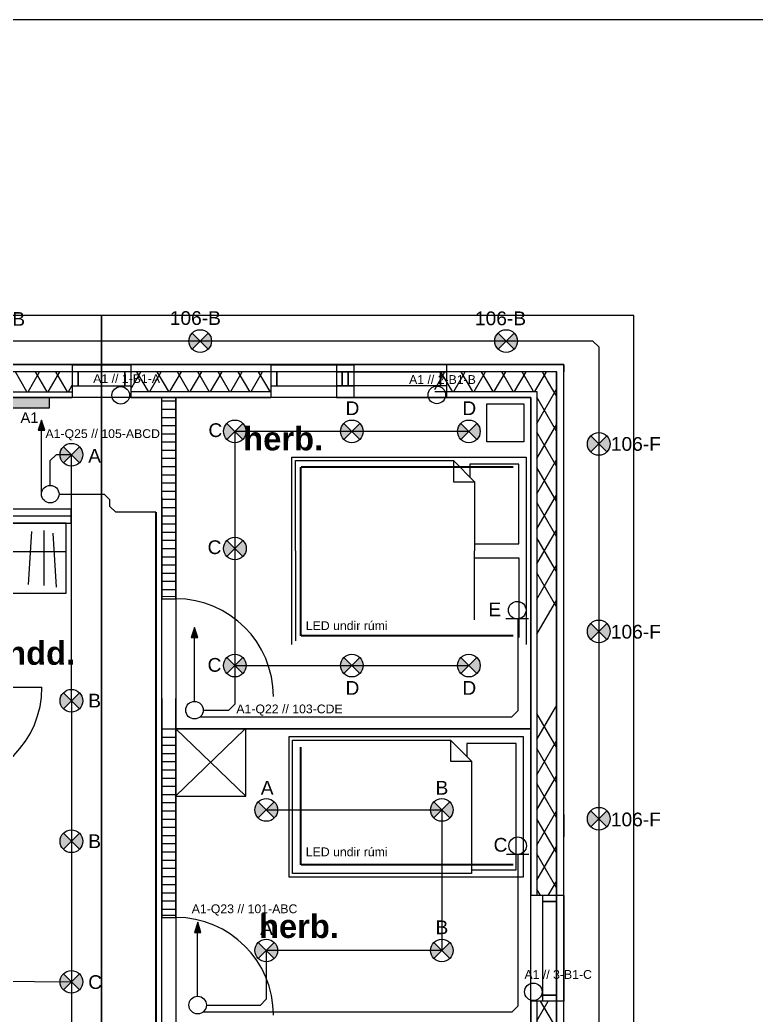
# Model space of a CAD drawing. Header units: millimetres. Extents: x -242231 to 419123, y -2399 to 525285.
# Drawn here: x -105022 to -98732, y 49336 to 57834 of the extents above; entities that cross this region are included whole.
import ezdxf

# ---------------------------------------------------------------- set-up
doc = ezdxf.new("R2010")
doc.units = ezdxf.units.MM
for name, color, linetype in [('Grunnur', 252, 'Continuous'), ('PDF_R-TAKN-LAGSPENNA', 7, 'Continuous'), ('R-TAKN-LAGSPENNA', 7, 'Continuous'), ('TAKN', 7, 'Continuous')]:
    doc.layers.add(name, color=color, linetype=linetype)
doc.layers.add('R-lagnir', color=7, linetype='Continuous', lineweight=25)
doc.styles.add('GENERATED_STYLE_1', font='swissb.ttf')
doc.styles.get("Standard").update_dxf_attribs({"font": 'arial.ttf'})

msp = doc.modelspace()

# ---------------------------------------------------------------- hatches: boundary and pattern name
h = msp.add_hatch(color=256)
h.dxf.hatch_style = 1
h.paths.add_polyline_path([(-104773.459, 54519.311), (-104773.459, 54609.311), (-105123.459, 54609.311), (-105123.459, 54519.311)])
at = {"layer": 'TAKN'}
h = msp.add_hatch(color=7, dxfattribs=at)
h.dxf.hatch_style = 1
h.paths.add_polyline_path([(-103412.989, 55160.294), (-103481.442, 55091.897), (-103412.989, 55023.501, 0.19880539), (-103384.674, 55091.897, 0.19880539)])
h.paths.add_polyline_path([(-103549.894, 55160.294, 0.19880539), (-103578.209, 55091.897, 0.19880539), (-103549.894, 55023.501), (-103481.442, 55091.897)])
h = msp.add_hatch(color=7, dxfattribs=at)
h.dxf.hatch_style = 1
h.paths.add_polyline_path([(-100799.594, 55160.294), (-100868.047, 55091.897), (-100799.594, 55023.501, 0.19880539), (-100771.28, 55091.897, 0.19880539)])
h.paths.add_polyline_path([(-100936.5, 55160.294, 0.19880539), (-100964.814, 55091.897, 0.19880539), (-100936.5, 55023.501), (-100868.047, 55091.897)])
h = msp.add_hatch(color=7, dxfattribs=at)
h.dxf.hatch_style = 1
h.paths.add_polyline_path([(-103117.348, 54388.806), (-103185.801, 54320.409), (-103117.348, 54252.012, 0.19880539), (-103089.033, 54320.409, 0.19880539)])
h.paths.add_polyline_path([(-103254.254, 54388.806, 0.19880539), (-103282.568, 54320.409, 0.19880539), (-103254.254, 54252.012), (-103185.801, 54320.409)])
h = msp.add_hatch(color=7, dxfattribs=at)
h.dxf.hatch_style = 1
h.paths.add_polyline_path([(-102117.348, 54388.806), (-102185.801, 54320.409), (-102117.348, 54252.012, 0.19880539), (-102089.033, 54320.409, 0.19880539)])
h.paths.add_polyline_path([(-102254.254, 54388.806, 0.19880539), (-102282.568, 54320.409, 0.19880539), (-102254.254, 54252.012), (-102185.801, 54320.409)])
h = msp.add_hatch(color=7, dxfattribs=at)
h.dxf.hatch_style = 1
h.paths.add_polyline_path([(-101117.348, 54388.806), (-101185.801, 54320.409), (-101117.348, 54252.012, 0.19880539), (-101089.033, 54320.409, 0.19880539)])
h.paths.add_polyline_path([(-101254.254, 54388.806, 0.19880539), (-101282.568, 54320.409, 0.19880539), (-101254.254, 54252.012), (-101185.801, 54320.409)])
h = msp.add_hatch(color=7, dxfattribs=at)
h.dxf.hatch_style = 1
h.paths.add_polyline_path([(-100007.8, 54281.126), (-100076.253, 54212.729), (-100007.8, 54144.333, 0.19880539), (-99979.486, 54212.729, 0.19880539)])
h.paths.add_polyline_path([(-100144.706, 54281.126, 0.19880539), (-100173.021, 54212.729, 0.19880539), (-100144.706, 54144.333), (-100076.253, 54212.729)])
h = msp.add_hatch(color=7, dxfattribs=at)
h.dxf.hatch_style = 1
h.paths.add_polyline_path([(-104514.031, 54189.481), (-104582.484, 54121.085), (-104514.031, 54052.688, 0.19880539), (-104485.717, 54121.085, 0.19880539)])
h.paths.add_polyline_path([(-104650.937, 54189.481, 0.19880539), (-104679.252, 54121.085, 0.19880539), (-104650.937, 54052.688), (-104582.484, 54121.085)])
h = msp.add_hatch(color=7, dxfattribs=at)
h.dxf.hatch_style = 1
h.paths.add_polyline_path([(-103116.694, 53388.806), (-103185.146, 53320.409), (-103116.694, 53252.012, 0.19880539), (-103088.379, 53320.409, 0.19880539)])
h.paths.add_polyline_path([(-103253.599, 53388.806, 0.19880539), (-103281.914, 53320.409, 0.19880539), (-103253.599, 53252.012), (-103185.146, 53320.409)])
h = msp.add_hatch(color=7, dxfattribs=at)
h.dxf.hatch_style = 1
h.paths.add_polyline_path([(-100007.8, 52681.126), (-100076.253, 52612.729), (-100007.8, 52544.333, 0.19880539), (-99979.486, 52612.729, 0.19880539)])
h.paths.add_polyline_path([(-100144.706, 52681.126, 0.19880539), (-100173.021, 52612.729, 0.19880539), (-100144.706, 52544.333), (-100076.253, 52612.729)])
h = msp.add_hatch(color=7, dxfattribs=at)
h.dxf.hatch_style = 1
h.paths.add_polyline_path([(-103117.348, 52388.806), (-103185.801, 52320.409), (-103117.348, 52252.012, 0.19880539), (-103089.033, 52320.409, 0.19880539)])
h.paths.add_polyline_path([(-103254.254, 52388.806, 0.19880539), (-103282.568, 52320.409, 0.19880539), (-103254.254, 52252.012), (-103185.801, 52320.409)])
h = msp.add_hatch(color=7, dxfattribs=at)
h.dxf.hatch_style = 1
h.paths.add_polyline_path([(-102117.348, 52388.806), (-102185.801, 52320.409), (-102117.348, 52252.012, 0.19880539), (-102089.033, 52320.409, 0.19880539)])
h.paths.add_polyline_path([(-102254.254, 52388.806, 0.19880539), (-102282.568, 52320.409, 0.19880539), (-102254.254, 52252.012), (-102185.801, 52320.409)])
h = msp.add_hatch(color=7, dxfattribs=at)
h.dxf.hatch_style = 1
h.paths.add_polyline_path([(-101117.348, 52388.806), (-101185.801, 52320.409), (-101117.348, 52252.012, 0.19880539), (-101089.033, 52320.409, 0.19880539)])
h.paths.add_polyline_path([(-101254.254, 52388.806, 0.19880539), (-101282.568, 52320.409, 0.19880539), (-101254.254, 52252.012), (-101185.801, 52320.409)])
h = msp.add_hatch(color=7, dxfattribs=at)
h.dxf.hatch_style = 1
h.paths.add_polyline_path([(-104514.031, 52088.588), (-104582.484, 52020.191), (-104514.031, 51951.795, 0.19880539), (-104485.717, 52020.191, 0.19880539)])
h.paths.add_polyline_path([(-104650.937, 52088.588, 0.19880539), (-104679.252, 52020.191, 0.19880539), (-104650.937, 51951.795), (-104582.484, 52020.191)])
h = msp.add_hatch(color=7, dxfattribs=at)
h.dxf.hatch_style = 1
h.paths.add_polyline_path([(-102848.373, 51155.986), (-102916.826, 51087.589), (-102848.373, 51019.192, 0.19880539), (-102820.059, 51087.589, 0.19880539)])
h.paths.add_polyline_path([(-102985.279, 51155.986, 0.19880539), (-103013.593, 51087.589, 0.19880539), (-102985.279, 51019.192), (-102916.826, 51087.589)])
h = msp.add_hatch(color=7, dxfattribs=at)
h.dxf.hatch_style = 1
h.paths.add_polyline_path([(-101348.373, 51155.986), (-101416.826, 51087.589), (-101348.373, 51019.192, 0.19880539), (-101320.059, 51087.589, 0.19880539)])
h.paths.add_polyline_path([(-101485.279, 51155.986, 0.19880539), (-101513.593, 51087.589, 0.19880539), (-101485.279, 51019.192), (-101416.826, 51087.589)])
h = msp.add_hatch(color=7, dxfattribs=at)
h.dxf.hatch_style = 1
h.paths.add_polyline_path([(-100007.8, 51081.126), (-100076.253, 51012.729), (-100007.8, 50944.333, 0.19880539), (-99979.486, 51012.729, 0.19880539)])
h.paths.add_polyline_path([(-100144.706, 51081.126, 0.19880539), (-100173.021, 51012.729, 0.19880539), (-100144.706, 50944.333), (-100076.253, 51012.729)])
h = msp.add_hatch(color=7, dxfattribs=at)
h.dxf.hatch_style = 1
h.paths.add_polyline_path([(-104514.031, 50888.588), (-104582.484, 50820.191), (-104514.031, 50751.795, 0.19880539), (-104485.717, 50820.191, 0.19880539)])
h.paths.add_polyline_path([(-104650.937, 50888.588, 0.19880539), (-104679.252, 50820.191, 0.19880539), (-104650.937, 50751.795), (-104582.484, 50820.191)])
h = msp.add_hatch(color=7, dxfattribs=at)
h.dxf.hatch_style = 1
h.paths.add_polyline_path([(-102848.373, 49955.986), (-102916.826, 49887.589), (-102848.373, 49819.192, 0.19880539), (-102820.059, 49887.589, 0.19880539)])
h.paths.add_polyline_path([(-102985.279, 49955.986, 0.19880539), (-103013.593, 49887.589, 0.19880539), (-102985.279, 49819.192), (-102916.826, 49887.589)])
h = msp.add_hatch(color=7, dxfattribs=at)
h.dxf.hatch_style = 1
h.paths.add_polyline_path([(-101348.373, 49955.986), (-101416.826, 49887.589), (-101348.373, 49819.192, 0.19880539), (-101320.059, 49887.589, 0.19880539)])
h.paths.add_polyline_path([(-101485.279, 49955.986, 0.19880539), (-101513.593, 49887.589, 0.19880539), (-101485.279, 49819.192), (-101416.826, 49887.589)])
h = msp.add_hatch(color=7, dxfattribs=at)
h.dxf.hatch_style = 1
h.paths.add_polyline_path([(-104514.031, 49688.588), (-104582.484, 49620.191), (-104514.031, 49551.795, 0.19880539), (-104485.717, 49620.191, 0.19880539)])
h.paths.add_polyline_path([(-104650.937, 49688.588, 0.19880539), (-104679.252, 49620.191, 0.19880539), (-104650.937, 49551.795), (-104582.484, 49620.191)])

# ---------------------------------------------------------------- linework, layer by layer
for p, q in [((-105123.459, 54609.311), (-104773.459, 54609.311)), ((-104773.459, 54609.311), (-104773.459, 54519.311)), ((-104773.459, 54519.311), (-105123.459, 54519.311)), ((-104838.001, 53784.585), (-104838.001, 54332.311)), ((-103530.873, 52014.959), (-103530.873, 52562.685)), ((-103503.883, 49496.368), (-103503.883, 50044.095))]:
    msp.add_line(p, q)
at = {"layer": 'Grunnur', "linetype": 'Continuous'}
for p, q in [((-104325.059, 55310.691), (-108933.43, 55310.691)), ((-104325.059, 37609.541), (-104325.059, 55310.691)), ((-99775.169, 55309.657), (-104325.059, 55309.657)), ((-104325.059, 55309.657), (-104325.059, 37605.934)), ((-99775.169, 37605.934), (-99775.169, 55309.657)), ((-100375.797, 54890.037), (-105889.58, 54890.037)), ((-104574.789, 54889.426), (-105872.603, 54889.259)), ((-100436, 54829.268), (-105812.607, 54829.268)), ((-104574.782, 54829.426), (-105642.603, 54829.289)), ((-104963.144, 54659.376), (-105061.287, 54829.364)), ((-104952.564, 54659.377), (-104854.407, 54829.39)), ((-104789.952, 54659.398), (-104888.094, 54829.386)), ((-104779.346, 54659.4), (-104681.189, 54829.412)), ((-104616.76, 54659.421), (-104714.902, 54829.408)), ((-104574.789, 54889.426), (-104074.789, 54889.49)), ((-104574.789, 54889.426), (-104574.782, 54829.426)), ((-104524.782, 54829.432), (-104574.782, 54829.426)), ((-104574.782, 54829.426), (-104574.766, 54709.426)), ((-104124.782, 54829.484), (-104524.782, 54829.432)), ((-104124.782, 54829.484), (-104524.782, 54829.432)), ((-104524.766, 54709.432), (-104524.782, 54829.432)), ((-104524.782, 54829.432), (-104524.766, 54709.432)), ((-104074.782, 54829.49), (-104124.782, 54829.484)), ((-104124.782, 54829.484), (-104124.766, 54709.484)), ((-104124.766, 54709.484), (-104124.782, 54829.484)), ((-102877.749, 54889.644), (-104074.789, 54889.49)), ((-104074.789, 54889.49), (-104074.782, 54829.49)), ((-102877.742, 54829.644), (-104074.782, 54829.49)), ((-104074.782, 54829.49), (-104074.766, 54709.49)), ((-104074.762, 54679.774), (-103988.317, 54829.501)), ((-103923.991, 54659.509), (-104022.133, 54829.497)), ((-103913.256, 54659.511), (-103815.099, 54829.523)), ((-103750.799, 54659.532), (-103848.941, 54829.519)), ((-103740.038, 54659.533), (-103641.881, 54829.546)), ((-103577.606, 54659.554), (-103675.749, 54829.541)), ((-103566.82, 54659.555), (-103468.663, 54829.568)), ((-103404.414, 54659.576), (-103502.556, 54829.564)), ((-103393.602, 54659.577), (-103295.446, 54829.59)), ((-103231.222, 54659.598), (-103329.364, 54829.586)), ((-103220.384, 54659.6), (-103122.228, 54829.612)), ((-103058.03, 54659.621), (-103156.172, 54829.608)), ((-103047.167, 54659.622), (-102949.01, 54829.635)), ((-102884.837, 54659.643), (-102982.98, 54829.63)), ((-102877.749, 54889.644), (-102167.749, 54889.735)), ((-102877.749, 54889.644), (-102877.742, 54829.644)), ((-102827.742, 54829.65), (-102877.742, 54829.644)), ((-102877.742, 54829.644), (-102877.726, 54709.644)), ((-102217.742, 54829.728), (-102827.742, 54829.65)), ((-102217.742, 54829.728), (-102827.742, 54829.65)), ((-102827.726, 54709.65), (-102827.742, 54829.65)), ((-102827.742, 54829.65), (-102827.726, 54709.65)), ((-101378.039, 54889.836), (-102318.039, 54889.715)), ((-102318.039, 54889.715), (-102318.032, 54829.715)), ((-102318.032, 54829.715), (-102268.032, 54829.722)), ((-102318.032, 54829.715), (-102318.016, 54709.715)), ((-102268.032, 54829.722), (-101428.032, 54829.83)), ((-102268.032, 54829.722), (-102268.016, 54709.722)), ((-102167.742, 54829.735), (-102217.742, 54829.728)), ((-102217.742, 54829.728), (-102217.726, 54709.728)), ((-102217.726, 54709.728), (-102217.742, 54829.728)), ((-102167.749, 54889.735), (-102167.742, 54829.735)), ((-102167.742, 54829.735), (-102167.726, 54709.735)), ((-100375.797, 54889.965), (-101478.039, 54889.823)), ((-100605.797, 54829.935), (-101478.032, 54829.823)), ((-101478.012, 54677.477), (-101390.048, 54829.835)), ((-101428.032, 54829.83), (-101378.032, 54829.836)), ((-101428.016, 54709.83), (-101428.032, 54829.83)), ((-101326.107, 54659.843), (-101424.249, 54829.83)), ((-101378.039, 54889.836), (-101378.032, 54829.836)), ((-101378.032, 54829.836), (-101378.016, 54709.836)), ((-101314.987, 54659.844), (-101216.831, 54829.857)), ((-101152.915, 54659.865), (-101251.057, 54829.852)), ((-101141.769, 54659.866), (-101043.613, 54829.879)), ((-100979.722, 54659.887), (-101077.865, 54829.875)), ((-100968.552, 54659.889), (-100870.395, 54829.901)), ((-100806.53, 54659.909), (-100904.673, 54829.897)), ((-100795.334, 54659.911), (-100697.177, 54829.923)), ((-100633.338, 54659.932), (-100731.48, 54829.919)), ((-100435.797, 54829.957), (-100605.797, 54829.935)), ((-100605.797, 54688.197), (-100523.959, 54829.946)), ((-100513.455, 54752.289), (-100558.288, 54829.941)), ((-100436, 38250.627), (-100436, 54829.268)), ((-100435.797, 54659.957), (-100435.797, 54829.957)), ((-100375.797, 38190.643), (-100375.797, 54890.037)), ((-100375.797, 54889.965), (-100375.797, 54829.965)), ((-100375.797, 50356.197), (-100375.797, 54829.965)), ((-100460.146, 54659.954), (-100513.455, 54752.289)), ((-105642.603, 54659.289), (-104574.76, 54659.426)), ((-104606.128, 54659.422), (-104574.767, 54713.741)), ((-104574.766, 54709.426), (-104524.766, 54709.432)), ((-104574.766, 54709.426), (-104574.76, 54659.426)), ((-104574.76, 54659.426), (-104574.753, 54609.426)), ((-104524.766, 54709.432), (-104124.766, 54709.484)), ((-104524.766, 54709.432), (-104124.766, 54709.484)), ((-104124.766, 54709.484), (-104074.766, 54709.49)), ((-104074.766, 54709.49), (-104074.76, 54659.49)), ((-104074.76, 54659.49), (-102877.72, 54659.644)), ((-104074.76, 54659.49), (-104074.753, 54609.49)), ((-102877.726, 54709.644), (-102827.726, 54709.65)), ((-102877.726, 54709.644), (-102877.72, 54659.644)), ((-102877.72, 54659.644), (-102877.714, 54609.644)), ((-102827.726, 54709.65), (-102217.726, 54709.728)), ((-102827.726, 54709.65), (-102217.726, 54709.728)), ((-102268.016, 54709.722), (-102318.016, 54709.715)), ((-102318.016, 54709.715), (-102318.01, 54659.715)), ((-102318.01, 54659.715), (-102318.003, 54609.715)), ((-101428.016, 54709.83), (-102268.016, 54709.722)), ((-102217.726, 54709.728), (-102167.726, 54709.735)), ((-102167.726, 54709.735), (-102167.72, 54659.735)), ((-102167.72, 54659.735), (-102167.714, 54609.735)), ((-101478.01, 54659.823), (-100605.797, 54659.935)), ((-101378.016, 54709.836), (-101428.016, 54709.83)), ((-101378.016, 54709.836), (-101378.01, 54659.836)), ((-101378.01, 54659.836), (-101378.003, 54609.836)), ((-100622.116, 54659.933), (-100605.797, 54688.197)), ((-100605.797, 54388.197), (-100448.898, 54659.955)), ((-100605.797, 54659.935), (-100605.797, 50356.197)), ((-100435.797, 54617.781), (-100460.146, 54659.954)), ((-100448.898, 54659.955), (-100435.797, 54682.646)), ((-100435.797, 50356.197), (-100435.797, 54659.957)), ((-105592.603, 54609.295), (-104574.753, 54609.426)), ((-103810.891, 54609.358), (-105592.603, 54609.358)), ((-104074.753, 54609.49), (-104574.753, 54609.426)), ((-104074.753, 54609.49), (-102877.714, 54609.644)), ((-103691.035, 54609.469), (-103811.035, 54609.437)), ((-103811.035, 54609.437), (-103810.589, 52908.896)), ((-103811.028, 54580.213), (-103691.028, 54580.213)), ((-103810.891, 49106.775), (-103810.891, 54609.358)), ((-103690.589, 52908.928), (-103691.035, 54609.469)), ((-103691, 54609.794), (-103691, 51899.132)), ((-100656.42, 54609.794), (-103691, 54609.794)), ((-102167.714, 54609.735), (-102877.714, 54609.644)), ((-102318.003, 54609.715), (-101378.003, 54609.836)), ((-101478.003, 54609.823), (-100655.797, 54609.929)), ((-100656.42, 51899.132), (-100656.42, 54609.794)), ((-100655.797, 54609.929), (-100655.797, 50356.197)), ((-100435.797, 54317.781), (-100605.797, 54612.23)), ((-103811.009, 54510.213), (-103691.009, 54510.213)), ((-101033.928, 54231.564), (-101033.928, 54555.125)), ((-101033.928, 54555.125), (-100715.562, 54555.125)), ((-100715.562, 54555.125), (-100715.562, 54231.564)), ((-103810.991, 54440.213), (-103690.991, 54440.213)), ((-103810.973, 54370.213), (-103690.973, 54370.213)), ((-100605.797, 54088.197), (-100435.797, 54382.646)), ((-100435.797, 54017.781), (-100605.797, 54312.23)), ((-103810.954, 54300.213), (-103690.954, 54300.213)), ((-103810.936, 54230.213), (-103690.936, 54230.213)), ((-100715.562, 54231.564), (-101033.928, 54231.564)), ((-103810.917, 54160.213), (-103690.917, 54160.213)), ((-103810.899, 54090.213), (-103690.899, 54090.213)), ((-102697.822, 52500.874), (-102697.822, 54100.874)), ((-102697.822, 54100.874), (-100697.822, 54100.874)), ((-102667.822, 53300.874), (-102667.822, 54070.874)), ((-102667.822, 54070.874), (-101317.822, 54070.874)), ((-101317.822, 54070.874), (-101317.822, 53890.874)), ((-101137.822, 53890.874), (-101317.822, 54070.874)), ((-100697.822, 54100.874), (-100697.822, 52500.874)), ((-100605.797, 53788.197), (-100435.797, 54082.646)), ((-103810.881, 54020.213), (-103690.881, 54020.213)), ((-100757.822, 54040.874), (-101177.822, 54040.874)), ((-101177.822, 54040.874), (-101177.822, 53930.874)), ((-100757.822, 53360.874), (-100757.822, 54040.874)), ((-100435.797, 53717.781), (-100605.797, 54012.23)), ((-103810.862, 53950.213), (-103690.862, 53950.213)), ((-103810.844, 53880.213), (-103690.844, 53880.213)), ((-101317.822, 53890.874), (-101137.822, 53890.874)), ((-101137.822, 53890.874), (-101137.822, 53300.874)), ((-103810.826, 53810.213), (-103690.826, 53810.213)), ((-103810.807, 53740.213), (-103690.807, 53740.213)), ((-100605.797, 53488.197), (-100435.797, 53782.646)), ((-100435.797, 53417.781), (-100605.797, 53712.23)), ((-104585.225, 53655.592), (-105592.593, 53655.66)), ((-104585.233, 53535.592), (-104585.225, 53655.592)), ((-103810.789, 53670.213), (-103690.789, 53670.213)), ((-105592.597, 53600.213), (-104585.229, 53600.213)), ((-103810.771, 53600.213), (-103690.771, 53600.213)), ((-104625.907, 53535.66), (-105592.603, 53535.66)), ((-105592.601, 53535.66), (-104585.233, 53535.592)), ((-104924.276, 53465.961), (-104952.62, 53012.445)), ((-104817.983, 53473.047), (-104817.983, 53005.359)), ((-104625.907, 52938.543), (-104625.907, 53535.66)), ((-103810.752, 53530.213), (-103690.752, 53530.213)), ((-103810.734, 53460.213), (-103690.734, 53460.213)), ((-100605.797, 53188.197), (-100435.797, 53482.646)), ((-104740.035, 53451.789), (-104711.69, 52991.186)), ((-103810.715, 53390.213), (-103690.715, 53390.213)), ((-100435.797, 53117.781), (-100605.797, 53412.23)), ((-104625.907, 53290.422), (-105592.603, 53290.422)), ((-103810.697, 53320.213), (-103690.697, 53320.213)), ((-102667.822, 53300.874), (-102667.822, 52530.874)), ((-101137.822, 53360.874), (-100757.822, 53360.874)), ((-101137.822, 52710.874), (-101137.822, 53300.874)), ((-103810.679, 53250.213), (-103690.679, 53250.213)), ((-101137.822, 53240.874), (-100757.822, 53240.874)), ((-100757.822, 53240.874), (-100757.822, 52560.874)), ((-103810.66, 53180.213), (-103690.66, 53180.213)), ((-100605.797, 52888.197), (-100435.797, 53182.646)), ((-103810.642, 53110.213), (-103690.642, 53110.213)), ((-103810.624, 53040.213), (-103690.624, 53040.213)), ((-100435.797, 52817.781), (-100605.797, 53112.23)), ((-103810.605, 52970.213), (-103690.605, 52970.213)), ((-105592.603, 52938.543), (-104625.907, 52938.543)), ((-103690.589, 52908.928), (-103810.589, 52908.896)), ((-103690.589, 52908.928), (-103810.589, 52908.896)), ((-103810.589, 52908.896), (-103810.585, 52890.896)), ((-103810.585, 52890.896), (-103690.585, 52890.928)), ((-103690.585, 52890.928), (-103690.589, 52908.928)), ((-100605.797, 52588.197), (-100435.797, 52882.646)), ((-105657.603, 52136.116), (-104833.603, 52136.116)), ((-103810.361, 52038.896), (-103809.875, 50187.648)), ((-103689.875, 50187.679), (-103690.361, 52038.928)), ((-100605.797, 51688.197), (-100435.797, 51982.646)), ((-103689.577, 51899.133), (-103689.582, 51779.133)), ((-100655.304, 51779.014), (-100655.3, 51899.014)), ((-100435.797, 51617.781), (-100605.797, 51912.23)), ((-103810.293, 51780.213), (-103690.293, 51780.213)), ((-103696.344, 51201.999), (-103099.233, 51776.32)), ((-103690.292, 51779.249), (-103690.292, 49228.437)), ((-100656.026, 51779.249), (-103690.292, 51779.249)), ((-103092.453, 51204.969), (-103690.292, 51779.249)), ((-103092.465, 51779.245), (-103690.286, 51779.245)), ((-103690.286, 51779.245), (-103690.286, 51204.873)), ((-103689.582, 51779.133), (-100655.304, 51779.014)), ((-103092.465, 51204.873), (-103092.465, 51779.245)), ((-100656.026, 49228.437), (-100656.026, 51779.249)), ((-103810.275, 51710.213), (-103690.275, 51710.213)), ((-102722.676, 50514.97), (-102722.676, 51714.97)), ((-102722.676, 51714.97), (-100722.676, 51714.97)), ((-102692.676, 50544.97), (-102692.676, 51684.97)), ((-102692.676, 51684.97), (-101342.676, 51684.97)), ((-101342.676, 51684.97), (-101342.676, 51504.97)), ((-101162.676, 51504.97), (-101342.676, 51684.97)), ((-100722.676, 51714.97), (-100722.676, 50514.97)), ((-100605.797, 51388.197), (-100435.797, 51682.646)), ((-103810.256, 51640.213), (-103690.256, 51640.213)), ((-100782.676, 51654.97), (-101202.676, 51654.97)), ((-101202.676, 51654.97), (-101202.676, 51544.97)), ((-100782.676, 50574.97), (-100782.676, 51654.97)), ((-100435.797, 51317.781), (-100605.797, 51612.23)), ((-103810.238, 51570.213), (-103690.238, 51570.213)), ((-103810.22, 51500.213), (-103690.22, 51500.213)), ((-101342.676, 51504.97), (-101162.676, 51504.97)), ((-101162.676, 51504.97), (-101162.676, 50544.97)), ((-103810.201, 51430.213), (-103690.201, 51430.213)), ((-103810.183, 51360.213), (-103690.183, 51360.213)), ((-100605.797, 51088.197), (-100435.797, 51382.646)), ((-103810.165, 51290.213), (-103690.165, 51290.213)), ((-100435.797, 51017.781), (-100605.797, 51312.23)), ((-103810.146, 51220.213), (-103690.146, 51220.213)), ((-103690.286, 51204.873), (-103092.465, 51204.873)), ((-103810.128, 51150.213), (-103690.128, 51150.213)), ((-103810.11, 51080.213), (-103690.11, 51080.213)), ((-100605.797, 50788.197), (-100435.797, 51082.646)), ((-103810.091, 51010.213), (-103690.091, 51010.213)), ((-103809.981, 51047.642), (-103809.981, 50860.142)), ((-103689.981, 51047.642), (-103689.981, 50860.142)), ((-100655.797, 51047.642), (-100655.797, 50860.142)), ((-100435.797, 50717.781), (-100605.797, 51012.23)), ((-100375.797, 51047.642), (-100375.797, 50860.142)), ((-103810.073, 50940.213), (-103690.073, 50940.213)), ((-103810.055, 50870.213), (-103690.055, 50870.213)), ((-103810.036, 50800.213), (-103690.036, 50800.213)), ((-100605.797, 50488.197), (-100435.797, 50782.646)), ((-103810.018, 50730.213), (-103690.018, 50730.213)), ((-103809.999, 50660.213), (-103689.999, 50660.213)), ((-100435.797, 50417.781), (-100605.797, 50712.23)), ((-103809.981, 50590.213), (-103689.981, 50590.213)), ((-101162.676, 50574.97), (-100782.676, 50574.97)), ((-103809.963, 50520.213), (-103689.963, 50520.213)), ((-100722.676, 50514.97), (-102722.676, 50514.97)), ((-101162.676, 50544.97), (-102692.676, 50544.97)), ((-100508.803, 50356.197), (-100435.797, 50482.646)), ((-103809.944, 50450.213), (-103689.944, 50450.213)), ((-100573.447, 50356.197), (-100605.797, 50412.23)), ((-103809.926, 50380.213), (-103689.926, 50380.213)), ((-103809.908, 50310.213), (-103689.908, 50310.213)), ((-100655.797, 49456.197), (-100655.797, 50356.197)), ((-100605.797, 50356.197), (-100655.797, 50356.197)), ((-100555.797, 50356.197), (-100605.797, 50356.197)), ((-100555.797, 50356.197), (-100555.797, 50306.197)), ((-100435.797, 50356.197), (-100555.797, 50356.197)), ((-100435.797, 50306.197), (-100435.797, 50356.197)), ((-100375.797, 50356.197), (-100435.797, 50356.197)), ((-100375.797, 50356.197), (-100375.797, 49456.197)), ((-103809.889, 50240.213), (-103689.889, 50240.213)), ((-100555.797, 50306.197), (-100435.797, 50306.197)), ((-100555.797, 50306.197), (-100555.797, 49506.197)), ((-100555.797, 50306.197), (-100555.797, 49506.197)), ((-100435.797, 50306.197), (-100555.797, 50306.197)), ((-100435.797, 49506.197), (-100435.797, 50306.197)), ((-100435.797, 49506.197), (-100435.797, 50306.197)), ((-103689.875, 50187.679), (-103809.875, 50187.648)), ((-103689.875, 50187.679), (-103809.875, 50187.648)), ((-103809.875, 50187.648), (-103809.871, 50169.648)), ((-103809.871, 50169.648), (-103689.871, 50169.679)), ((-103689.871, 50169.679), (-103689.875, 50187.679)), ((-100435.797, 49506.197), (-100555.797, 49506.197)), ((-100555.797, 49506.197), (-100555.797, 49456.197)), ((-100555.797, 49506.197), (-100435.797, 49506.197)), ((-100435.797, 49456.197), (-100435.797, 49506.197)), ((-100655.797, 49456.197), (-100655.797, 47715.768)), ((-100605.797, 49456.197), (-100655.797, 49456.197)), ((-100605.797, 49456.197), (-100605.797, 47715.768)), ((-100555.797, 49456.197), (-100605.797, 49456.197)), ((-100605.797, 49288.197), (-100508.803, 49456.197)), ((-100435.797, 49217.781), (-100573.447, 49456.197)), ((-100435.797, 49456.197), (-100555.797, 49456.197)), ((-100435.797, 47715.768), (-100435.797, 49456.197)), ((-100375.797, 49456.197), (-100435.797, 49456.197)), ((-100375.797, 47715.768), (-100375.797, 49456.197))]:
    msp.add_line(p, q, dxfattribs=at)
at = {"layer": 'Grunnur', "linetype": 'Continuous', "extrusion": (0, 0, -1)}
for p, q in [((-102268.032, 54829.722), (-101428.032, 54829.83)), ((-102268.016, 54709.722), (-102268.032, 54829.722)), ((-101428.032, 54829.83), (-101428.016, 54709.83)), ((-101428.016, 54709.83), (-102268.016, 54709.722))]:
    msp.add_line(p, q, dxfattribs=at)
at = {"layer": 'Grunnur', "linetype": 'Continuous'}
for centre, radius, start, end in [((-103690.366, 52056.928), 834, 0.0150278, 90.0150278), ((-105657.603, 52136.116), 824, 270, 0), ((-103689.652, 49335.679), 834, 0.0150278, 90.0150278)]:
    msp.add_arc(centre, radius, start, end, dxfattribs=at)
for p in [(-104574.782, 54829.426), (-104074.782, 54829.49), (-102877.742, 54829.644), (-102318.032, 54829.715), (-102167.742, 54829.735), (-101378.032, 54829.836), (-100435.797, 50356.197), (-100435.797, 49456.197)]:
    msp.add_point(p, dxfattribs=at)
at = {"layer": 'PDF_R-TAKN-LAGSPENNA', "lineweight": 25}
for points in [[(-104809.244, 54330.539), (-104836.76, 54416.261), (-104865.335, 54330.539)], [(-103502.116, 52560.912), (-103529.632, 52646.635), (-103558.206, 52560.912)], [(-103475.126, 50042.322), (-103502.642, 50128.045), (-103531.216, 50042.322)]]:
    msp.add_lwpolyline(points, close=True, dxfattribs=at)
at = {"layer": 'PDF_R-TAKN-LAGSPENNA', "lineweight": 0}
for points in [[(-104809.244, 54330.539), (-104865.335, 54330.539), (-104809.244, 54330.539)], [(-103502.116, 52560.912), (-103558.206, 52560.912), (-103502.116, 52560.912)], [(-103475.126, 50042.322), (-103531.216, 50042.322), (-103475.126, 50042.322)]]:
    msp.add_lwpolyline(points, close=True, dxfattribs=at)
at = {"layer": 'PDF_R-TAKN-LAGSPENNA', "transparency": 33554559}
for points in [[(-104836.76, 54416.261), (-104809.244, 54330.539), (-104865.335, 54330.539)], [(-103529.632, 52646.635), (-103502.116, 52560.912), (-103558.206, 52560.912)], [(-103502.642, 50128.045), (-103475.126, 50042.322), (-103531.216, 50042.322)]]:
    msp.add_solid(points, dxfattribs=at)
at = {"layer": 'R-lagnir', "color": 7, "true_color": 0xffffff}
for p, q in [((-4152.075, 57833.968), (-129572.327, 57833.968)), ((-100126.253, 55091.897), (-108619.527, 55091.897)), ((-100126.253, 55091.897), (-100076.253, 55041.897)), ((-100076.253, 55041.897), (-100076.253, 38749.186)), ((-101185.801, 54320.409), (-103185.801, 54320.409)), ((-103185.801, 54320.409), (-103185.801, 52320.409)), ((-104713.001, 54121.085), (-104763.001, 54071.085)), ((-104763.001, 53859.585), (-104763.001, 54071.085)), ((-104582.484, 54121.085), (-104713.001, 54121.085)), ((-104582.484, 52020.191), (-104582.484, 54121.085)), ((-104688.001, 53784.585), (-104303.415, 53784.585)), ((-104303.415, 53784.585), (-104253.415, 53734.585)), ((-104253.415, 53680.264), (-104253.415, 53734.585)), ((-104203.415, 53630.264), (-104253.415, 53680.264)), ((-103861.964, 53630.264), (-104203.415, 53630.264)), ((-100768.533, 52717.934), (-100768.533, 51932.93)), ((-103185.801, 52320.409), (-101185.801, 52320.409)), ((-103185.801, 52320.409), (-103185.801, 51989.959)), ((-104582.484, 52020.191), (-104582.484, 47220.191)), ((-103455.873, 51939.959), (-103235.801, 51939.959)), ((-103235.801, 51939.959), (-103185.801, 51989.959)), ((-100768.533, 51932.93), (-100818.533, 51882.93)), ((-103482.568, 51882.93), (-100818.533, 51882.93)), ((-102916.826, 51087.589), (-101416.826, 51087.589)), ((-101416.826, 51087.589), (-101416.826, 49887.589)), ((-100766.421, 50706.533), (-100766.421, 49412.853)), ((-101416.826, 49887.589), (-102916.826, 49887.589)), ((-102916.826, 49887.589), (-102916.826, 49471.368)), ((-106286.228, 49633.889), (-104582.484, 49620.191)), ((-102966.826, 49421.368), (-102916.826, 49471.368)), ((-103428.883, 49421.368), (-102966.826, 49421.368)), ((-100816.421, 49362.853), (-100766.421, 49412.853)), ((-103452.463, 49362.853), (-100816.421, 49362.853))]:
    msp.add_line(p, q, dxfattribs=at)
at = {"layer": 'R-TAKN-LAGSPENNA', "color": 3, "linetype": 'Continuous', "lineweight": 35}
for p, q in [((-102624.086, 54015.895), (-102624.086, 52573.07)), ((-100807.951, 54015.44), (-102619.423, 54015.44)), ((-103861.964, 53630.264), (-103861.964, 46599.913)), ((-100807.874, 52573.1), (-102619.533, 52573.1)), ((-102624.086, 51623.503), (-102624.086, 50619.723)), ((-100807.874, 50619.753), (-102619.533, 50619.753))]:
    msp.add_line(p, q, dxfattribs=at)
at = {"layer": 'R-TAKN-LAGSPENNA', "color": 7, "linetype": 'Continuous', "lineweight": 25}
for p, q in [((-100676.285, 52718.312), (-100869.213, 52718.312)), ((-100672.542, 50707.423), (-100865.47, 50707.423))]:
    msp.add_line(p, q, dxfattribs=at)
for centre in [(-104160.54, 54628.522), (-101459.899, 54631.912), (-104763.001, 53784.585), (-100772.749, 52793.312), (-103530.873, 51939.959), (-100769.006, 50782.423), (-100635.512, 49534.938), (-103503.883, 49421.368)]:
    msp.add_circle(centre, 75, dxfattribs=at)
at = {"layer": 'TAKN', "color": 7, "lineweight": 25}
for p, q in [((-103412.989, 55160.294), (-103549.894, 55023.501)), ((-103549.894, 55160.294), (-103412.989, 55023.501)), ((-100799.594, 55160.294), (-100936.5, 55023.501)), ((-100936.5, 55160.294), (-100799.594, 55023.501)), ((-103117.348, 54388.806), (-103254.254, 54252.012)), ((-103254.254, 54388.806), (-103117.348, 54252.012)), ((-102117.348, 54388.806), (-102254.254, 54252.012)), ((-102254.254, 54388.806), (-102117.348, 54252.012)), ((-101117.348, 54388.806), (-101254.254, 54252.012)), ((-101254.254, 54388.806), (-101117.348, 54252.012)), ((-100007.8, 54281.126), (-100144.706, 54144.333)), ((-100144.706, 54281.126), (-100007.8, 54144.333)), ((-104514.031, 54189.481), (-104650.937, 54052.688)), ((-104650.937, 54189.481), (-104514.031, 54052.688)), ((-103116.694, 53388.806), (-103253.599, 53252.012)), ((-103253.599, 53388.806), (-103116.694, 53252.012)), ((-100007.8, 52681.126), (-100144.706, 52544.333)), ((-100144.706, 52681.126), (-100007.8, 52544.333)), ((-103117.348, 52388.806), (-103254.254, 52252.012)), ((-103254.254, 52388.806), (-103117.348, 52252.012)), ((-102117.348, 52388.806), (-102254.254, 52252.012)), ((-102254.254, 52388.806), (-102117.348, 52252.012)), ((-101117.348, 52388.806), (-101254.254, 52252.012)), ((-101254.254, 52388.806), (-101117.348, 52252.012)), ((-104514.031, 52088.588), (-104650.937, 51951.795)), ((-104650.937, 52088.588), (-104514.031, 51951.795)), ((-102848.373, 51155.986), (-102985.279, 51019.192)), ((-102985.279, 51155.986), (-102848.373, 51019.192)), ((-101348.373, 51155.986), (-101485.279, 51019.192)), ((-101485.279, 51155.986), (-101348.373, 51019.192)), ((-100007.8, 51081.126), (-100144.706, 50944.333)), ((-100144.706, 51081.126), (-100007.8, 50944.333)), ((-104514.031, 50888.588), (-104650.937, 50751.795)), ((-104650.937, 50888.588), (-104514.031, 50751.795)), ((-102848.373, 49955.986), (-102985.279, 49819.192)), ((-102985.279, 49955.986), (-102848.373, 49819.192)), ((-101348.373, 49955.986), (-101485.279, 49819.192)), ((-101485.279, 49955.986), (-101348.373, 49819.192)), ((-104514.031, 49688.588), (-104650.937, 49551.795)), ((-104650.937, 49688.588), (-104514.031, 49551.795))]:
    msp.add_line(p, q, dxfattribs=at)
at = {"layer": 'TAKN', "color": 7}
for centre in [(-103481.442, 55091.897), (-100868.047, 55091.897), (-103185.801, 54320.409), (-102185.801, 54320.409), (-101185.801, 54320.409), (-100076.253, 54212.729), (-104582.484, 54121.085), (-103185.146, 53320.409), (-100076.253, 52612.729), (-103185.801, 52320.409), (-102185.801, 52320.409), (-101185.801, 52320.409), (-104582.484, 52020.191), (-102916.826, 51087.589), (-101416.826, 51087.589), (-100076.253, 51012.729), (-104582.484, 50820.191), (-102916.826, 49887.589), (-101416.826, 49887.589), (-104582.484, 49620.191)]:
    msp.add_circle(centre, 96.767, dxfattribs=at)

# ---------------------------------------------------------------- texts
at = {"color": 7, "linetype": 'Continuous', "lineweight": 25, "attachment_point": 1}
for s, insert, char_height, width in [('106-B', (-105415.486, 55339.093), 117.3235, 1237.07712), ('106-B', (-103742.018, 55346.755), 117.3235, 1237.07712), ('106-B', (-101134.457, 55344.185), 117.3235, 1237.07712), ('D', (-102240.391, 54576.617), 117.324, 1237.07712), ('D', (-101241.819, 54576.617), 117.324, 1237.07712), ('C', (-103411.362, 54389.393), 117.324, 1237.07712), ('A1-Q25 // 105-ABCD', (-104803.878, 54338.489), 75, 1620.27826), ('106-F', (-99973.263, 54271.772), 117.3235, 1237.07712), ('A', (-104438.627, 54169.999), 117.324, 1237.07712), ('C', (-103418.606, 53389.954), 117.324, 1237.07712), ('E', (-101019.467, 52858.504), 117.324, 1237.07712), ('106-F', (-99973.263, 52668.128), 117.3235, 1237.07712), ('C', (-103418.749, 52385.108), 117.324, 1237.07712), ('D', (-102240.391, 52188.218), 117.324, 1237.07712), ('D', (-101241.819, 52188.218), 117.324, 1237.07712), ('B', (-104438.627, 52080.127), 117.324, 1237.07712), ('A1-Q22 // 103-CDE', (-103172.801, 51987.829), 75, 1620.27826), ('A', (-102964.189, 51335.558), 117.324, 1237.07712), ('B', (-101471.121, 51335.558), 117.324, 1237.07712), ('106-F', (-99973.263, 51065.085), 117.3235, 1237.07712), ('B', (-104438.627, 50879.705), 117.324, 1237.07712), ('C', (-100975.034, 50848.741), 117.324, 1237.07712), ('A1-Q23 // 101-ABC', (-103554.017, 50281.133), 75, 1620.27826), ('B', (-101471.121, 50144.187), 117.324, 1237.07712), ('A', (-102969.87, 50136.313), 117.324, 1237.07712), ('C', (-104438.627, 49676.364), 117.324, 1237.07712)]:
    msp.add_mtext(s, dxfattribs=dict(at, insert=insert, char_height=char_height, width=width))
at = {"color": 2, "linetype": 'Continuous', "lineweight": 25, "char_height": 75, "width": 673.81316, "attachment_point": 1}
for s, insert in [('A1 // 1-B1-A', (-104395.941, 54808.353)), ('A1 // 2-B1-B', (-101696.918, 54800.363)), ('A1 // 3-B1-C', (-100711.075, 49720.257))]:
    msp.add_mtext(s, dxfattribs=dict(at, insert=insert))
at = {"color": 85, "linetype": 'Continuous', "lineweight": 25, "true_color": 0x58ba48, "char_height": 75, "width": 1620.27826, "attachment_point": 1}
for insert in [(-102579.227, 52698.808), (-102579.227, 50767.214)]:
    msp.add_mtext('LED undir rúmi', dxfattribs=dict(at, insert=insert))
at = {"layer": 'Grunnur', "linetype": 'Continuous', "style": 'GENERATED_STYLE_1'}
for s, height, p in [('herb.', 200, (-103114.2, 54158.117)), ('andd.', 199.9999, (-105295.066, 52327.039)), ('herb.', 200, (-102979.373, 49994.416))]:
    msp.add_text(s, height=height, dxfattribs=at).set_placement(p)
at = {"layer": 'R-lagnir', "insert": (-105017.32, 54482.598), "char_height": 90, "width": 754.05144, "attachment_point": 1}
msp.add_mtext('A1', dxfattribs=at)

doc.saveas('drawing.dxf')
